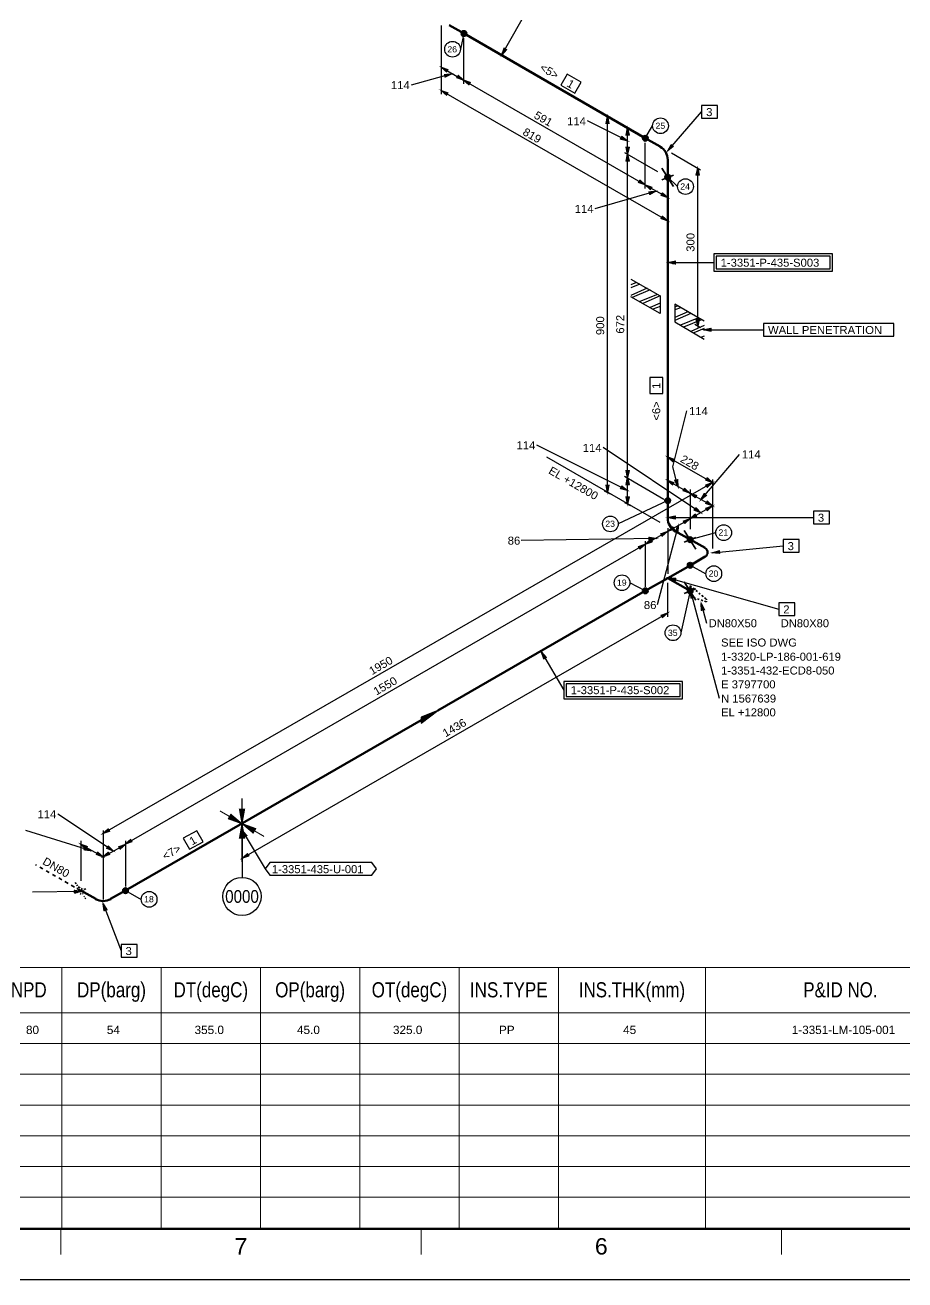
# Model space of a CAD drawing. Header units: inches. Extents: x 0 to 841, y 0 to 594.
# Drawn here: x 124.2 to 365.9, y 0 to 344.9 of the extents above; entities that cross this region are included whole.
import ezdxf
from ezdxf.enums import TextEntityAlignment as Align
from ezdxf.xclip import XClip

# ---------------------------------------------------------------- set-up
doc = ezdxf.new("R2010")
doc.units = ezdxf.units.IN
doc.header["$MEASUREMENT"] = 0
doc.header["$XCLIPFRAME"] = 0
for name, color, linetype in [('1-3320-LP-186-001-618_MODEL-EMBED 1_DWG$0$Default', 7, 'Continuous'), ('AD1', 7, 'Continuous'), ('AD2', 7, 'Continuous'), ('AD3', 7, 'Continuous'), ('BG BG BG BG BG 2', 7, 'Continuous'), ('BG BG BG BG TITLETEXT', 7, 'Continuous'), ('BG Border', 7, 'Continuous'), ('DIMLINES', 7, 'Continuous'), ('DIMTEXT', 7, 'Continuous'), ('FITTINGS', 7, 'Continuous'), ('ISOTEXT', 7, 'Continuous'), ('NODE', 7, 'Continuous'), ('NOZZLES', 7, 'Continuous'), ('PIPE', 7, 'Continuous'), ('SUPP', 7, 'Continuous'), ('WELDS', 7, 'Continuous')]:
    doc.layers.add(name, color=color, linetype=linetype)
doc.styles.add('1-3320-LP-186-001-618_MODEL-EMBED 1_DWG$0$Arial', font='arial.ttf')
doc.styles.add('Arial', font='arial.ttf')

# ---------------------------------------------------------------- blocks, each defined once
blk = doc.blocks.new('1-3320-LP-186-001-618_MODEL-EMBED 1_DWG')
at = {"layer": '1-3320-LP-186-001-618_MODEL-EMBED 1_DWG$0$Default', "color": 4, "style": '1-3320-LP-186-001-618_MODEL-EMBED 1_DWG$0$Arial'}
for s, width, p in [('1-3351-435-ECD8-080', 1.00235, (0.938205, -0.115628)), ('80', 1.008516, (3.475116, -0.115628)), ('54', 1.008516, (4.350117, -0.115628)), ('355.0 ', 1.008516, (5.29826, -0.115628)), ('45.0 ', 1.008516, (6.406503, -0.115628)), ('325.0 ', 1.008516, (7.444094, -0.115628)), ('PP', 1.004063, (8.591588, -0.115628)), ('45', 1.008516, (9.933451, -0.115628)), ('1-3351-LM-105-001', 1.002802, (11.758255, -0.115628)), ('Gas', 1.002038, (14.659147, -0.115628))]:
    blk.add_text(s, height=0.090278, dxfattribs=dict(at, width=width)).set_placement(p, align=Align.TOP_LEFT)

msp = doc.modelspace()

# ---------------------------------------------------------------- hatches: boundary and pattern name
at = {"layer": 'DIMLINES', "linetype": 'Continuous'}
for points in [[(240.36, 332.68), (238.52, 333.32), (239.96, 332.04)], [(239.64, 330.6), (241.4, 331.48), (239.48, 331.32)], [(242.84, 330.44), (244.68, 329.8), (243.24, 331.08)], [(246.52, 329.16), (244.68, 329.8), (246.12, 328.52)], [(240.36, 326.28), (238.52, 326.92), (239.96, 325.64)], [(284.6, 317.88), (284.2, 319.8), (283.8, 317.88)], [(287.8, 313.56), (289.72, 313.08), (288.2, 314.28)], [(290.12, 314.68), (289.72, 316.6), (289.32, 314.68)], [(289.32, 311.32), (289.72, 309.4), (290.12, 311.32)], [(290.12, 307.48), (289.72, 309.4), (289.32, 307.48)], [(309.4, 303.64), (309, 305.56), (308.6, 303.64)], [(292.76, 301.64), (294.6, 301), (293.16, 302.28)], [(296.36, 300.36), (294.52, 301), (295.96, 299.72)], [(295.8, 298.36), (297.56, 299.24), (295.64, 299.08)], [(298.92, 298.12), (300.76, 297.48), (299.32, 298.76)], [(298.92, 291.72), (300.76, 291.08), (299.32, 292.36)], [(308.6, 264.12), (309, 262.2), (309.4, 264.12)], [(302.52, 225.56), (300.68, 226.2), (302.12, 224.92)], [(289.32, 222.44), (289.72, 220.52), (290.12, 222.44)], [(283.8, 218.44), (284.2, 216.52), (284.6, 218.44)], [(287.8, 217.48), (289.72, 217), (288.2, 218.2)], [(290.12, 218.6), (289.72, 220.52), (289.32, 218.6)], [(302.44, 219.16), (300.6, 219.8), (302.04, 218.52)], [(302.68, 219.8), (303.56, 218.04), (303.48, 219.96)], [(305, 216.92), (306.84, 216.28), (305.4, 217.56)], [(311.24, 219.8), (313.08, 219.16), (311.64, 220.44)], [(311.64, 217.88), (313.08, 219.16), (311.24, 218.52)], [(289.32, 215.24), (289.72, 213.32), (290.12, 215.24)], [(308.68, 215.64), (306.84, 216.28), (308.28, 215)], [(310.84, 216.12), (309.88, 214.44), (311.4, 215.64)], [(311.24, 213.4), (313.08, 212.76), (311.64, 214.04)], [(308.28, 210.52), (306.84, 209.24), (308.68, 209.88)], [(308.04, 211.56), (309.88, 210.84), (308.52, 212.2)], [(311.64, 211.48), (313.08, 212.76), (311.24, 212.12)], [(302.12, 207), (300.68, 205.72), (302.52, 206.36)], [(303.56, 205.4), (303.64, 207.32), (302.76, 205.56)], [(305.48, 207.96), (306.92, 209.24), (305.08, 208.6)], [(295.64, 203.4), (297.56, 203.8), (295.64, 204.12)], [(299.24, 204.44), (300.68, 205.72), (298.84, 205.08)], [(293.16, 200.92), (294.6, 202.2), (292.76, 201.56)], [(296.04, 203.48), (294.6, 202.2), (296.44, 202.84)], [(299.32, 182.04), (300.76, 183.32), (298.92, 182.68)], [(147, 123.96), (145.56, 122.68), (147.4, 123.32)], [(153.16, 121.08), (151.72, 119.8), (153.56, 120.44)], [(141.24, 119.16), (139.4, 119.8), (140.84, 118.52)], [(140.44, 118.2), (142.36, 117.96), (140.68, 118.92)], [(143.8, 116.92), (145.64, 116.28), (144.2, 117.56)], [(147, 117.56), (145.56, 116.28), (147.4, 116.92)], [(146.68, 118.6), (148.52, 117.88), (147.16, 119.24)], [(150.36, 118.44), (151.8, 119.72), (149.96, 119.08)], [(185.24, 117.16), (183.8, 115.88), (185.64, 116.52)]]:
    msp.add_hatch(color=2, dxfattribs=at).paths.add_polyline_path(points)
at = {"layer": 'DIMLINES', "linetype": 'ByBlock'}
h = msp.add_hatch(dxfattribs=at)
h.set_pattern_fill('LINE', scale=25.4, style=0)
h.paths.add_polyline_path([(240.36, 332.68), (238.52, 333.32), (239.96, 332.04)])
h = msp.add_hatch(dxfattribs=at)
h.set_pattern_fill('LINE', scale=25.4, style=0)
h.paths.add_polyline_path([(239.64, 330.6), (241.4, 331.48), (239.48, 331.32)])
h = msp.add_hatch(dxfattribs=at)
h.set_pattern_fill('LINE', scale=25.4, style=0)
h.paths.add_polyline_path([(242.84, 330.44), (244.68, 329.8), (243.24, 331.08)])
h = msp.add_hatch(dxfattribs=at)
h.set_pattern_fill('LINE', scale=25.4, style=0)
h.paths.add_polyline_path([(246.52, 329.16), (244.68, 329.8), (246.12, 328.52)])
h = msp.add_hatch(dxfattribs=at)
h.set_pattern_fill('LINE', scale=25.4, style=0)
h.paths.add_polyline_path([(240.36, 326.28), (238.52, 326.92), (239.96, 325.64)])
h = msp.add_hatch(dxfattribs=at)
h.set_pattern_fill('LINE', scale=25.4, style=0)
h.paths.add_polyline_path([(284.6, 317.88), (284.2, 319.8), (283.8, 317.88)])
h = msp.add_hatch(dxfattribs=at)
h.set_pattern_fill('LINE', scale=25.4, style=0)
h.paths.add_polyline_path([(287.8, 313.56), (289.72, 313.08), (288.2, 314.28)])
h = msp.add_hatch(dxfattribs=at)
h.set_pattern_fill('LINE', scale=25.4, style=0)
h.paths.add_polyline_path([(290.12, 314.68), (289.72, 316.6), (289.32, 314.68)])
h = msp.add_hatch(dxfattribs=at)
h.set_pattern_fill('LINE', scale=25.4, style=0)
h.paths.add_polyline_path([(289.32, 311.32), (289.72, 309.4), (290.12, 311.32)])
h = msp.add_hatch(dxfattribs=at)
h.set_pattern_fill('LINE', scale=25.4, style=0)
h.paths.add_polyline_path([(290.12, 307.48), (289.72, 309.4), (289.32, 307.48)])
h = msp.add_hatch(dxfattribs=at)
h.set_pattern_fill('LINE', scale=25.4, style=0)
h.paths.add_polyline_path([(309.4, 303.64), (309, 305.56), (308.6, 303.64)])
h = msp.add_hatch(dxfattribs=at)
h.set_pattern_fill('LINE', scale=25.4, style=0)
h.paths.add_polyline_path([(292.76, 301.64), (294.6, 301), (293.16, 302.28)])
h = msp.add_hatch(dxfattribs=at)
h.set_pattern_fill('LINE', scale=25.4, style=0)
h.paths.add_polyline_path([(296.36, 300.36), (294.52, 301), (295.96, 299.72)])
h = msp.add_hatch(dxfattribs=at)
h.set_pattern_fill('LINE', scale=25.4, style=0)
h.paths.add_polyline_path([(295.8, 298.36), (297.56, 299.24), (295.64, 299.08)])
h = msp.add_hatch(dxfattribs=at)
h.set_pattern_fill('LINE', scale=25.4, style=0)
h.paths.add_polyline_path([(298.92, 298.12), (300.76, 297.48), (299.32, 298.76)])
h = msp.add_hatch(dxfattribs=at)
h.set_pattern_fill('LINE', scale=25.4, style=0)
h.paths.add_polyline_path([(298.92, 291.72), (300.76, 291.08), (299.32, 292.36)])
h = msp.add_hatch(dxfattribs=at)
h.set_pattern_fill('LINE', scale=25.4, style=0)
h.paths.add_polyline_path([(308.6, 264.12), (309, 262.2), (309.4, 264.12)])
h = msp.add_hatch(dxfattribs=at)
h.set_pattern_fill('LINE', scale=25.4, style=0)
h.paths.add_polyline_path([(302.52, 225.56), (300.68, 226.2), (302.12, 224.92)])
h = msp.add_hatch(dxfattribs=at)
h.set_pattern_fill('LINE', scale=25.4, style=0)
h.paths.add_polyline_path([(289.32, 222.44), (289.72, 220.52), (290.12, 222.44)])
h = msp.add_hatch(dxfattribs=at)
h.set_pattern_fill('LINE', scale=25.4, style=0)
h.paths.add_polyline_path([(283.8, 218.44), (284.2, 216.52), (284.6, 218.44)])
h = msp.add_hatch(dxfattribs=at)
h.set_pattern_fill('LINE', scale=25.4, style=0)
h.paths.add_polyline_path([(287.8, 217.48), (289.72, 217), (288.2, 218.2)])
h = msp.add_hatch(dxfattribs=at)
h.set_pattern_fill('LINE', scale=25.4, style=0)
h.paths.add_polyline_path([(290.12, 218.6), (289.72, 220.52), (289.32, 218.6)])
h = msp.add_hatch(dxfattribs=at)
h.set_pattern_fill('LINE', scale=25.4, style=0)
h.paths.add_polyline_path([(302.44, 219.16), (300.6, 219.8), (302.04, 218.52)])
h = msp.add_hatch(dxfattribs=at)
h.set_pattern_fill('LINE', scale=25.4, style=0)
h.paths.add_polyline_path([(302.68, 219.8), (303.56, 218.04), (303.48, 219.96)])
h = msp.add_hatch(dxfattribs=at)
h.set_pattern_fill('LINE', scale=25.4, style=0)
h.paths.add_polyline_path([(305, 216.92), (306.84, 216.28), (305.4, 217.56)])
h = msp.add_hatch(dxfattribs=at)
h.set_pattern_fill('LINE', scale=25.4, style=0)
h.paths.add_polyline_path([(311.24, 219.8), (313.08, 219.16), (311.64, 220.44)])
h = msp.add_hatch(dxfattribs=at)
h.set_pattern_fill('LINE', scale=25.4, style=0)
h.paths.add_polyline_path([(311.64, 217.88), (313.08, 219.16), (311.24, 218.52)])
h = msp.add_hatch(dxfattribs=at)
h.set_pattern_fill('LINE', scale=25.4, style=0)
h.paths.add_polyline_path([(289.32, 215.24), (289.72, 213.32), (290.12, 215.24)])
h = msp.add_hatch(dxfattribs=at)
h.set_pattern_fill('LINE', scale=25.4, style=0)
h.paths.add_polyline_path([(308.68, 215.64), (306.84, 216.28), (308.28, 215)])
h = msp.add_hatch(dxfattribs=at)
h.set_pattern_fill('LINE', scale=25.4, style=0)
h.paths.add_polyline_path([(310.84, 216.12), (309.88, 214.44), (311.4, 215.64)])
h = msp.add_hatch(dxfattribs=at)
h.set_pattern_fill('LINE', scale=25.4, style=0)
h.paths.add_polyline_path([(311.24, 213.4), (313.08, 212.76), (311.64, 214.04)])
h = msp.add_hatch(dxfattribs=at)
h.set_pattern_fill('LINE', scale=25.4, style=0)
h.paths.add_polyline_path([(308.28, 210.52), (306.84, 209.24), (308.68, 209.88)])
h = msp.add_hatch(dxfattribs=at)
h.set_pattern_fill('LINE', scale=25.4, style=0)
h.paths.add_polyline_path([(308.04, 211.56), (309.88, 210.84), (308.52, 212.2)])
h = msp.add_hatch(dxfattribs=at)
h.set_pattern_fill('LINE', scale=25.4, style=0)
h.paths.add_polyline_path([(311.64, 211.48), (313.08, 212.76), (311.24, 212.12)])
h = msp.add_hatch(dxfattribs=at)
h.set_pattern_fill('LINE', scale=25.4, style=0)
h.paths.add_polyline_path([(302.12, 207), (300.68, 205.72), (302.52, 206.36)])
h = msp.add_hatch(dxfattribs=at)
h.set_pattern_fill('LINE', scale=25.4, style=0)
h.paths.add_polyline_path([(303.56, 205.4), (303.64, 207.32), (302.76, 205.56)])
h = msp.add_hatch(dxfattribs=at)
h.set_pattern_fill('LINE', scale=25.4, style=0)
h.paths.add_polyline_path([(305.48, 207.96), (306.92, 209.24), (305.08, 208.6)])
h = msp.add_hatch(dxfattribs=at)
h.set_pattern_fill('LINE', scale=25.4, style=0)
h.paths.add_polyline_path([(295.64, 203.4), (297.56, 203.8), (295.64, 204.12)])
h = msp.add_hatch(dxfattribs=at)
h.set_pattern_fill('LINE', scale=25.4, style=0)
h.paths.add_polyline_path([(299.24, 204.44), (300.68, 205.72), (298.84, 205.08)])
h = msp.add_hatch(dxfattribs=at)
h.set_pattern_fill('LINE', scale=25.4, style=0)
h.paths.add_polyline_path([(293.16, 200.92), (294.6, 202.2), (292.76, 201.56)])
h = msp.add_hatch(dxfattribs=at)
h.set_pattern_fill('LINE', scale=25.4, style=0)
h.paths.add_polyline_path([(296.04, 203.48), (294.6, 202.2), (296.44, 202.84)])
h = msp.add_hatch(dxfattribs=at)
h.set_pattern_fill('LINE', scale=25.4, style=0)
h.paths.add_polyline_path([(299.32, 182.04), (300.76, 183.32), (298.92, 182.68)])
h = msp.add_hatch(dxfattribs=at)
h.set_pattern_fill('LINE', scale=25.4, style=0)
h.paths.add_polyline_path([(147, 123.96), (145.56, 122.68), (147.4, 123.32)])
h = msp.add_hatch(dxfattribs=at)
h.set_pattern_fill('LINE', scale=25.4, style=0)
h.paths.add_polyline_path([(153.16, 121.08), (151.72, 119.8), (153.56, 120.44)])
h = msp.add_hatch(dxfattribs=at)
h.set_pattern_fill('LINE', scale=25.4, style=0)
h.paths.add_polyline_path([(141.24, 119.16), (139.4, 119.8), (140.84, 118.52)])
h = msp.add_hatch(dxfattribs=at)
h.set_pattern_fill('LINE', scale=25.4, style=0)
h.paths.add_polyline_path([(140.44, 118.2), (142.36, 117.96), (140.68, 118.92)])
h = msp.add_hatch(dxfattribs=at)
h.set_pattern_fill('LINE', scale=25.4, style=0)
h.paths.add_polyline_path([(143.8, 116.92), (145.64, 116.28), (144.2, 117.56)])
h = msp.add_hatch(dxfattribs=at)
h.set_pattern_fill('LINE', scale=25.4, style=0)
h.paths.add_polyline_path([(147, 117.56), (145.56, 116.28), (147.4, 116.92)])
h = msp.add_hatch(dxfattribs=at)
h.set_pattern_fill('LINE', scale=25.4, style=0)
h.paths.add_polyline_path([(146.68, 118.6), (148.52, 117.88), (147.16, 119.24)])
h = msp.add_hatch(dxfattribs=at)
h.set_pattern_fill('LINE', scale=25.4, style=0)
h.paths.add_polyline_path([(150.36, 118.44), (151.8, 119.72), (149.96, 119.08)])
h = msp.add_hatch(dxfattribs=at)
h.set_pattern_fill('LINE', scale=25.4, style=0)
h.paths.add_polyline_path([(185.24, 117.16), (183.8, 115.88), (185.64, 116.52)])
at = {"layer": 'ISOTEXT', "linetype": 'Continuous'}
for points in [[(255.8, 338.6), (255.16, 336.76), (256.44, 338.2)], [(301.72, 312.04), (300.76, 310.36), (302.28, 311.56)], [(302.84, 280.04), (300.92, 279.64), (302.84, 279.24)], [(312.6, 261.56), (310.68, 261.16), (312.6, 260.76)], [(302.76, 209.96), (300.84, 209.56), (302.76, 209.16)], [(314.92, 200.44), (313.08, 199.88), (315, 199.72)], [(302.92, 192.84), (301, 193), (302.76, 192.12)], [(307.88, 187.56), (307, 189.32), (307.16, 187.4)], [(310.84, 184.2), (309.96, 185.96), (310.04, 184.04)], [(267.4, 171.08), (266.12, 172.52), (266.76, 170.68)], [(185.16, 122.12), (183.88, 123.56), (184.52, 121.72)], [(137.8, 106.36), (139.72, 106.76), (137.8, 107.08)], [(146.68, 101.72), (145.64, 103.4), (145.96, 101.48)]]:
    msp.add_hatch(color=2, dxfattribs=at).paths.add_polyline_path(points)
at = {"layer": 'ISOTEXT', "linetype": 'ByBlock'}
h = msp.add_hatch(dxfattribs=at)
h.set_pattern_fill('LINE', scale=25.4, style=0)
h.paths.add_polyline_path([(255.8, 338.6), (255.16, 336.76), (256.44, 338.2)])
h = msp.add_hatch(dxfattribs=at)
h.set_pattern_fill('LINE', scale=25.4, style=0)
h.paths.add_polyline_path([(301.72, 312.04), (300.76, 310.36), (302.28, 311.56)])
h = msp.add_hatch(dxfattribs=at)
h.set_pattern_fill('LINE', scale=25.4, style=0)
h.paths.add_polyline_path([(302.84, 280.04), (300.92, 279.64), (302.84, 279.24)])
h = msp.add_hatch(dxfattribs=at)
h.set_pattern_fill('LINE', scale=25.4, style=0)
h.paths.add_polyline_path([(312.6, 261.56), (310.68, 261.16), (312.6, 260.76)])
h = msp.add_hatch(dxfattribs=at)
h.set_pattern_fill('LINE', scale=25.4, style=0)
h.paths.add_polyline_path([(302.76, 209.96), (300.84, 209.56), (302.76, 209.16)])
h = msp.add_hatch(dxfattribs=at)
h.set_pattern_fill('LINE', scale=25.4, style=0)
h.paths.add_polyline_path([(314.92, 200.44), (313.08, 199.88), (315, 199.72)])
h = msp.add_hatch(dxfattribs=at)
h.set_pattern_fill('LINE', scale=25.4, style=0)
h.paths.add_polyline_path([(302.92, 192.84), (301, 193), (302.76, 192.12)])
h = msp.add_hatch(dxfattribs=at)
h.set_pattern_fill('LINE', scale=25.4, style=0)
h.paths.add_polyline_path([(307.88, 187.56), (307, 189.32), (307.16, 187.4)])
h = msp.add_hatch(dxfattribs=at)
h.set_pattern_fill('LINE', scale=25.4, style=0)
h.paths.add_polyline_path([(310.84, 184.2), (309.96, 185.96), (310.04, 184.04)])
h = msp.add_hatch(dxfattribs=at)
h.set_pattern_fill('LINE', scale=25.4, style=0)
h.paths.add_polyline_path([(267.4, 171.08), (266.12, 172.52), (266.76, 170.68)])
h = msp.add_hatch(dxfattribs=at)
h.set_pattern_fill('LINE', scale=25.4, style=0)
h.paths.add_polyline_path([(185.16, 122.12), (183.88, 123.56), (184.52, 121.72)])
h = msp.add_hatch(dxfattribs=at)
h.set_pattern_fill('LINE', scale=25.4, style=0)
h.paths.add_polyline_path([(137.8, 106.36), (139.72, 106.76), (137.8, 107.08)])
h = msp.add_hatch(dxfattribs=at)
h.set_pattern_fill('LINE', scale=25.4, style=0)
h.paths.add_polyline_path([(146.68, 101.72), (145.64, 103.4), (145.96, 101.48)])
at = {"layer": 'NOZZLES', "linetype": 'Continuous'}
h = msp.add_hatch(color=7, dxfattribs=at)
edge = h.paths.add_edge_path()
edge.add_arc((244.76, 342.6), 0.76, 0, 360)
at = {"layer": 'NOZZLES', "linetype": 'ByBlock'}
h = msp.add_hatch(dxfattribs=at)
h.set_pattern_fill('LINE', scale=25.4, style=0)
edge = h.paths.add_edge_path()
edge.add_arc((244.76, 342.6), 0.76, 0, 360)
at = {"layer": 'NOZZLES', "linetype": 'Continuous'}
h = msp.add_hatch(color=7, dxfattribs=at)
edge = h.paths.add_edge_path()
edge.add_arc((294.6, 313.8), 0.76, 0, 360)
at = {"layer": 'NOZZLES', "linetype": 'ByBlock'}
h = msp.add_hatch(dxfattribs=at)
h.set_pattern_fill('LINE', scale=25.4, style=0)
edge = h.paths.add_edge_path()
edge.add_arc((294.6, 313.8), 0.76, 0, 360)
at = {"layer": 'NOZZLES', "linetype": 'Continuous'}
h = msp.add_hatch(color=7, dxfattribs=at)
edge = h.paths.add_edge_path()
edge.add_arc((300.76, 303.08), 0.76, 0, 360)
at = {"layer": 'NOZZLES', "linetype": 'ByBlock'}
h = msp.add_hatch(dxfattribs=at)
h.set_pattern_fill('LINE', scale=25.4, style=0)
edge = h.paths.add_edge_path()
edge.add_arc((300.76, 303.08), 0.76, 0, 360)
at = {"layer": 'NOZZLES', "linetype": 'Continuous'}
h = msp.add_hatch(color=7, dxfattribs=at)
edge = h.paths.add_edge_path()
edge.add_arc((300.76, 214.2), 0.76, 0, 360)
at = {"layer": 'NOZZLES', "linetype": 'ByBlock'}
h = msp.add_hatch(dxfattribs=at)
h.set_pattern_fill('LINE', scale=25.4, style=0)
edge = h.paths.add_edge_path()
edge.add_arc((300.76, 214.2), 0.76, 0, 360)
at = {"layer": 'NOZZLES', "linetype": 'Continuous'}
h = msp.add_hatch(color=7, dxfattribs=at)
edge = h.paths.add_edge_path()
edge.add_arc((306.92, 203.48), 0.76, 0, 360)
at = {"layer": 'NOZZLES', "linetype": 'ByBlock'}
h = msp.add_hatch(dxfattribs=at)
h.set_pattern_fill('LINE', scale=25.4, style=0)
edge = h.paths.add_edge_path()
edge.add_arc((306.92, 203.48), 0.76, 0, 360)
at = {"layer": 'NOZZLES', "linetype": 'Continuous'}
h = msp.add_hatch(color=7, dxfattribs=at)
edge = h.paths.add_edge_path()
edge.add_arc((306.92, 196.44), 0.76, 0, 360)
at = {"layer": 'NOZZLES', "linetype": 'ByBlock'}
h = msp.add_hatch(dxfattribs=at)
h.set_pattern_fill('LINE', scale=25.4, style=0)
edge = h.paths.add_edge_path()
edge.add_arc((306.92, 196.44), 0.76, 0, 360)
at = {"layer": 'NOZZLES', "linetype": 'Continuous'}
h = msp.add_hatch(color=7, dxfattribs=at)
edge = h.paths.add_edge_path()
edge.add_arc((294.6, 189.4), 0.76, 0, 360)
at = {"layer": 'NOZZLES', "linetype": 'ByBlock'}
h = msp.add_hatch(dxfattribs=at)
h.set_pattern_fill('LINE', scale=25.4, style=0)
edge = h.paths.add_edge_path()
edge.add_arc((294.6, 189.4), 0.76, 0, 360)
at = {"layer": 'NOZZLES', "linetype": 'Continuous'}
h = msp.add_hatch(color=7, dxfattribs=at)
edge = h.paths.add_edge_path()
edge.add_arc((306.92, 189.4), 0.76, 0, 360)
at = {"layer": 'NOZZLES', "linetype": 'ByBlock'}
h = msp.add_hatch(dxfattribs=at)
h.set_pattern_fill('LINE', scale=25.4, style=0)
edge = h.paths.add_edge_path()
edge.add_arc((306.92, 189.4), 0.76, 0, 360)
at = {"layer": 'NOZZLES', "linetype": 'Continuous'}
h = msp.add_hatch(color=7, dxfattribs=at)
edge = h.paths.add_edge_path()
edge.add_arc((151.8, 107), 0.76, 0, 360)
at = {"layer": 'NOZZLES', "linetype": 'ByBlock'}
h = msp.add_hatch(dxfattribs=at)
h.set_pattern_fill('LINE', scale=25.4, style=0)
edge = h.paths.add_edge_path()
edge.add_arc((151.8, 107), 0.76, 0, 360)

# ---------------------------------------------------------------- linework, layer by layer
msp.add_circle((183.8, 125.4), 0.25)
at = {"layer": 'AD1', "color": 2, "linetype": 'Continuous', "lineweight": 30}
for p, q in [((183.88, 123.56), (185.16, 122.12)), ((184.52, 121.72), (183.88, 123.56))]:
    msp.add_line(p, q, dxfattribs=at)
at = {"layer": 'AD2', "color": 2, "linetype": 'Continuous', "lineweight": 30}
msp.add_line((185.16, 122.12), (184.52, 121.72), dxfattribs=at)
at = {"layer": 'AD3', "color": 2, "linetype": 'Continuous', "lineweight": 30}
msp.add_line((183.88, 123.56), (190.12, 113), dxfattribs=at)
at = {"layer": 'BG BG BG BG BG 2', "color": 2, "linetype": 'Continuous', "lineweight": 15}
for p, q in [((432.98, 85.88), (35, 85.88)), ((134.31, 14.27), (134.31, 85.88)), ((161.59, 14.27), (161.59, 85.88)), ((188.87, 14.27), (188.87, 85.88)), ((216.16, 14.27), (216.16, 85.88)), ((243.44, 14.27), (243.44, 85.88)), ((270.72, 14.27), (270.72, 85.88)), ((311.11, 14.27), (311.11, 85.88)), ((432.98, 73.42), (35, 73.42)), ((432.98, 64.96), (35, 64.96)), ((432.98, 56.51), (35, 56.51)), ((432.98, 48.06), (35, 48.06)), ((432.98, 39.61), (35, 39.61)), ((432.98, 31.16), (35, 31.16)), ((432.98, 22.71), (35, 22.71))]:
    msp.add_line(p, q, dxfattribs=at)
at = {"layer": 'BG Border', "color": 3, "linetype": 'Continuous', "lineweight": 120}
msp.add_line((827, 14), (35, 14), dxfattribs=at)
at = {"layer": 'BG Border', "color": 7, "linetype": 'Continuous', "lineweight": 13}
for p, q in [((134, 14), (134, 6.98)), ((233, 14), (233, 6.98)), ((332, 14), (332, 6.98))]:
    msp.add_line(p, q, dxfattribs=at)
at = {"layer": 'BG Border', "color": 7, "linetype": 'Continuous', "lineweight": 25}
msp.add_line((841, 0), (0, 0), dxfattribs=at)
at = {"layer": 'BG Border', "color": 3, "linetype": 'Continuous', "lineweight": 120}
msp.add_lwpolyline([(827, 580), (35, 580), (35, 14), (827, 14)], close=True, dxfattribs=at)
at = {"layer": 'DIMLINES', "color": 2, "linetype": 'Continuous', "lineweight": 30}
for p, q in [((238.6, 325.88), (238.6, 344.84)), ((244.76, 328.76), (244.76, 341.32)), ((241.4, 331.48), (230.28, 328.44)), ((238.52, 333.32), (240.36, 332.68)), ((239.96, 332.04), (238.52, 333.32)), ((238.52, 333.32), (244.68, 329.8)), ((239.48, 331.32), (241.4, 331.48)), ((239.64, 330.6), (239.48, 331.32)), ((241.4, 331.48), (239.64, 330.6)), ((240.36, 332.68), (239.96, 332.04)), ((242.84, 330.44), (243.24, 331.08)), ((244.68, 329.8), (242.84, 330.44)), ((243.24, 331.08), (244.68, 329.8)), ((244.68, 329.8), (246.52, 329.16)), ((246.12, 328.52), (244.68, 329.8)), ((244.68, 329.8), (294.6, 301)), ((246.52, 329.16), (246.12, 328.52)), ((238.52, 326.92), (240.36, 326.28)), ((239.96, 325.64), (238.52, 326.92)), ((238.52, 326.92), (300.76, 291.08)), ((240.36, 326.28), (239.96, 325.64)), ((289.72, 313.08), (278.68, 318.6)), ((283.32, 320.2), (284.92, 319.32)), ((283.8, 317.88), (284.2, 319.8)), ((284.6, 317.88), (283.8, 317.88)), ((284.2, 319.8), (284.6, 317.88)), ((284.2, 216.52), (284.2, 319.8)), ((287.8, 313.56), (288.2, 314.28)), ((288.2, 314.28), (289.72, 313.08)), ((288.84, 317), (290.44, 316.12)), ((289.32, 314.68), (289.72, 316.6)), ((290.12, 314.68), (289.32, 314.68)), ((289.72, 316.6), (290.12, 314.68)), ((289.72, 309.4), (289.72, 316.6)), ((289.72, 313.08), (287.8, 313.56)), ((289.72, 309.4), (289.32, 311.32)), ((289.32, 311.32), (290.12, 311.32)), ((290.12, 311.32), (289.72, 309.4)), ((294.6, 299.96), (294.6, 312.52)), ((288.84, 309.88), (297.96, 304.68)), ((289.32, 307.48), (289.72, 309.4)), ((290.12, 307.48), (289.32, 307.48)), ((289.72, 309.4), (290.12, 307.48)), ((289.72, 220.52), (289.72, 309.4)), ((309.8, 305), (301.8, 309.72)), ((308.6, 303.64), (309, 305.56)), ((309.4, 303.64), (308.6, 303.64)), ((309, 305.56), (309.4, 303.64)), ((309, 262.2), (309, 305.56)), ((292.76, 301.64), (293.16, 302.28)), ((294.6, 301), (292.76, 301.64)), ((293.16, 302.28), (294.6, 301)), ((294.52, 301), (296.36, 300.36)), ((295.96, 299.72), (294.52, 301)), ((294.52, 301), (300.76, 297.48)), ((296.36, 300.36), (295.96, 299.72)), ((297.56, 299.24), (280.76, 294.44)), ((295.64, 299.08), (297.56, 299.24)), ((295.8, 298.36), (295.64, 299.08)), ((297.56, 299.24), (295.8, 298.36)), ((298.92, 298.12), (299.32, 298.76)), ((300.76, 297.48), (298.92, 298.12)), ((299.32, 298.76), (300.76, 297.48)), ((300.76, 296.52), (300.76, 298.44)), ((298.92, 291.72), (299.32, 292.36)), ((300.76, 291.08), (298.92, 291.72)), ((299.32, 292.36), (300.76, 291.08)), ((300.76, 290.12), (300.76, 292.04)), ((309.8, 261.72), (308.2, 262.6)), ((309, 262.2), (308.6, 264.12)), ((308.6, 264.12), (309.4, 264.12)), ((309.4, 264.12), (309, 262.2)), ((302.12, 223.48), (305.96, 238.84)), ((289.72, 217), (264.76, 229.48)), ((309.88, 210.84), (283, 228.76)), ((285.48, 215.8), (267.56, 226.12)), ((300.68, 226.2), (302.52, 225.56)), ((302.12, 224.92), (300.68, 226.2)), ((300.68, 226.2), (313.08, 219.16)), ((300.76, 227.16), (300.76, 225.24)), ((302.52, 225.56), (302.12, 224.92)), ((309.88, 214.44), (320.44, 226.92)), ((288.92, 220.92), (299.64, 214.6)), ((289.72, 220.52), (289.32, 222.44)), ((289.32, 222.44), (290.12, 222.44)), ((290.12, 222.44), (289.72, 220.52)), ((300.76, 220.76), (300.76, 218.84)), ((303.56, 218.04), (302.12, 223.48)), ((145.56, 122.68), (313.08, 219.16)), ((284.2, 216.52), (283.8, 218.44)), ((283.8, 218.44), (284.6, 218.44)), ((284.6, 218.44), (284.2, 216.52)), ((287.8, 217.48), (288.2, 218.2)), ((289.72, 217), (287.8, 217.48)), ((288.2, 218.2), (289.72, 217)), ((289.32, 218.6), (289.72, 220.52)), ((290.12, 218.6), (289.32, 218.6)), ((289.72, 220.52), (290.12, 218.6)), ((289.72, 213.32), (289.72, 220.52)), ((300.6, 219.8), (302.44, 219.16)), ((302.04, 218.52), (300.6, 219.8)), ((300.6, 219.8), (306.84, 216.28)), ((302.44, 219.16), (302.04, 218.52)), ((302.68, 219.8), (303.48, 219.96)), ((303.56, 218.04), (302.68, 219.8)), ((303.48, 219.96), (303.56, 218.04)), ((305, 216.92), (305.4, 217.56)), ((305.4, 217.56), (306.84, 216.28)), ((311.24, 219.8), (311.64, 220.44)), ((313.08, 219.16), (311.24, 219.8)), ((311.24, 218.52), (313.08, 219.16)), ((311.64, 217.88), (311.24, 218.52)), ((311.64, 220.44), (313.08, 219.16)), ((313.08, 219.16), (311.64, 217.88)), ((313.08, 220.04), (313.08, 201.08)), ((283.32, 216.92), (284.92, 216.04)), ((298.68, 208.2), (285.48, 215.8)), ((289.72, 213.32), (289.32, 215.24)), ((289.32, 215.24), (290.12, 215.24)), ((290.12, 215.24), (289.72, 213.32)), ((306.84, 216.28), (305, 216.92)), ((306.84, 216.28), (308.68, 215.64)), ((308.28, 215), (306.84, 216.28)), ((306.84, 216.28), (313.08, 212.76)), ((306.92, 217.24), (306.92, 206.52)), ((308.68, 215.64), (308.28, 215)), ((309.88, 214.44), (310.84, 216.12)), ((311.4, 215.64), (309.88, 214.44)), ((310.84, 216.12), (311.4, 215.64)), ((311.24, 213.4), (311.64, 214.04)), ((311.64, 214.04), (313.08, 212.76)), ((288.84, 213.72), (290.44, 212.84)), ((306.84, 209.24), (313.08, 212.76)), ((306.84, 209.24), (308.28, 210.52)), ((308.04, 211.56), (308.52, 212.2)), ((309.88, 210.84), (308.04, 211.56)), ((308.28, 210.52), (308.68, 209.88)), ((308.52, 212.2), (309.88, 210.84)), ((313.08, 212.76), (311.24, 213.4)), ((311.24, 212.12), (313.08, 212.76)), ((311.64, 211.48), (311.24, 212.12)), ((313.08, 212.76), (311.64, 211.48)), ((303.64, 207.32), (297.88, 185.56)), ((300.68, 205.72), (306.92, 209.24)), ((300.68, 205.72), (302.12, 207)), ((302.12, 207), (302.52, 206.36)), ((302.76, 205.56), (303.64, 207.32)), ((303.64, 207.32), (303.56, 205.4)), ((305.08, 208.6), (306.92, 209.24)), ((305.48, 207.96), (305.08, 208.6)), ((306.92, 209.24), (305.48, 207.96)), ((308.68, 209.88), (306.84, 209.24)), ((306.92, 210.12), (306.92, 206.36)), ((297.56, 203.8), (260.52, 203.24)), ((294.6, 202.2), (300.68, 205.72)), ((295.64, 203.4), (295.64, 204.12)), ((295.64, 204.12), (297.56, 203.8)), ((297.56, 203.8), (295.64, 203.4)), ((298.84, 205.08), (300.68, 205.72)), ((299.24, 204.44), (298.84, 205.08)), ((300.68, 205.72), (299.24, 204.44)), ((302.52, 206.36), (300.68, 205.72)), ((300.76, 206.6), (300.76, 194.04)), ((303.56, 205.4), (302.76, 205.56)), ((151.72, 119.8), (294.6, 202.2)), ((292.76, 201.56), (294.6, 202.2)), ((293.16, 200.92), (292.76, 201.56)), ((294.6, 202.2), (293.16, 200.92)), ((294.6, 202.2), (296.04, 203.48)), ((294.6, 203.08), (294.6, 190.52)), ((296.44, 202.84), (294.6, 202.2)), ((296.04, 203.48), (296.44, 202.84)), ((300.76, 182.28), (300.76, 191.64)), ((183.8, 115.88), (300.76, 183.32)), ((298.92, 182.68), (300.76, 183.32)), ((300.76, 183.32), (299.32, 182.04)), ((299.32, 182.04), (298.92, 182.68)), ((148.52, 117.88), (133.16, 128.04)), ((142.36, 117.96), (124.44, 123.56)), ((145.56, 122.68), (147, 123.96)), ((147.4, 123.32), (145.56, 122.68)), ((145.64, 123.56), (145.64, 104.6)), ((147, 123.96), (147.4, 123.32)), ((151.72, 119.8), (153.16, 121.08)), ((153.16, 121.08), (153.56, 120.44)), ((183.8, 114.92), (183.8, 122.12)), ((139.4, 119.8), (141.24, 119.16)), ((140.84, 118.52), (139.4, 119.8)), ((139.4, 119.8), (145.64, 116.28)), ((139.48, 120.68), (139.48, 109.72)), ((140.44, 118.2), (140.68, 118.92)), ((142.36, 117.96), (140.44, 118.2)), ((140.68, 118.92), (142.36, 117.96)), ((141.24, 119.16), (140.84, 118.52)), ((143.8, 116.92), (144.2, 117.56)), ((144.2, 117.56), (145.64, 116.28)), ((145.56, 116.28), (151.8, 119.72)), ((145.56, 116.28), (147, 117.56)), ((146.68, 118.6), (147.16, 119.24)), ((148.52, 117.88), (146.68, 118.6)), ((147, 117.56), (147.4, 116.92)), ((147.16, 119.24), (148.52, 117.88)), ((149.96, 119.08), (151.8, 119.72)), ((150.36, 118.44), (149.96, 119.08)), ((151.8, 119.72), (150.36, 118.44)), ((153.56, 120.44), (151.72, 119.8)), ((151.8, 120.68), (151.8, 108.12)), ((145.64, 116.28), (143.8, 116.92)), ((147.4, 116.92), (145.56, 116.28)), ((183.8, 115.88), (185.24, 117.16)), ((185.64, 116.52), (183.8, 115.88)), ((185.24, 117.16), (185.64, 116.52))]:
    msp.add_line(p, q, dxfattribs=at)
at = {"layer": 'DIMLINES', "color": 2, "linetype": 'Continuous', "lineweight": 30, "const_width": 0.3}
for points in [[(240.36, 332.68), (238.52, 333.32), (239.96, 332.04)], [(239.64, 330.6), (241.4, 331.48), (239.48, 331.32)], [(242.84, 330.44), (244.68, 329.8), (243.24, 331.08)], [(246.52, 329.16), (244.68, 329.8), (246.12, 328.52)], [(240.36, 326.28), (238.52, 326.92), (239.96, 325.64)], [(284.6, 317.88), (284.2, 319.8), (283.8, 317.88)], [(290.12, 314.68), (289.72, 316.6), (289.32, 314.68)], [(287.8, 313.56), (289.72, 313.08), (288.2, 314.28)], [(289.32, 311.32), (289.72, 309.4), (290.12, 311.32)], [(290.12, 307.48), (289.72, 309.4), (289.32, 307.48)], [(309.4, 303.64), (309, 305.56), (308.6, 303.64)], [(292.76, 301.64), (294.6, 301), (293.16, 302.28)], [(296.36, 300.36), (294.52, 301), (295.96, 299.72)], [(295.8, 298.36), (297.56, 299.24), (295.64, 299.08)], [(298.92, 298.12), (300.76, 297.48), (299.32, 298.76)], [(298.92, 291.72), (300.76, 291.08), (299.32, 292.36)], [(308.6, 264.12), (309, 262.2), (309.4, 264.12)], [(302.52, 225.56), (300.68, 226.2), (302.12, 224.92)], [(289.32, 222.44), (289.72, 220.52), (290.12, 222.44)], [(290.12, 218.6), (289.72, 220.52), (289.32, 218.6)], [(283.8, 218.44), (284.2, 216.52), (284.6, 218.44)], [(287.8, 217.48), (289.72, 217), (288.2, 218.2)], [(302.44, 219.16), (300.6, 219.8), (302.04, 218.52)], [(302.68, 219.8), (303.56, 218.04), (303.48, 219.96)], [(305, 216.92), (306.84, 216.28), (305.4, 217.56)], [(311.24, 219.8), (313.08, 219.16), (311.64, 220.44)], [(311.64, 217.88), (313.08, 219.16), (311.24, 218.52)], [(289.32, 215.24), (289.72, 213.32), (290.12, 215.24)], [(308.68, 215.64), (306.84, 216.28), (308.28, 215)], [(310.84, 216.12), (309.88, 214.44), (311.4, 215.64)], [(311.24, 213.4), (313.08, 212.76), (311.64, 214.04)], [(308.28, 210.52), (306.84, 209.24), (308.68, 209.88)], [(308.04, 211.56), (309.88, 210.84), (308.52, 212.2)], [(311.64, 211.48), (313.08, 212.76), (311.24, 212.12)], [(302.12, 207), (300.68, 205.72), (302.52, 206.36)], [(303.56, 205.4), (303.64, 207.32), (302.76, 205.56)], [(305.48, 207.96), (306.92, 209.24), (305.08, 208.6)], [(296.04, 203.48), (294.6, 202.2), (296.44, 202.84)], [(295.64, 203.4), (297.56, 203.8), (295.64, 204.12)], [(299.24, 204.44), (300.68, 205.72), (298.84, 205.08)], [(293.16, 200.92), (294.6, 202.2), (292.76, 201.56)], [(299.32, 182.04), (300.76, 183.32), (298.92, 182.68)], [(147, 123.96), (145.56, 122.68), (147.4, 123.32)], [(153.16, 121.08), (151.72, 119.8), (153.56, 120.44)], [(141.24, 119.16), (139.4, 119.8), (140.84, 118.52)], [(140.44, 118.2), (142.36, 117.96), (140.68, 118.92)], [(143.8, 116.92), (145.64, 116.28), (144.2, 117.56)], [(147, 117.56), (145.56, 116.28), (147.4, 116.92)], [(146.68, 118.6), (148.52, 117.88), (147.16, 119.24)], [(150.36, 118.44), (151.8, 119.72), (149.96, 119.08)], [(185.24, 117.16), (183.8, 115.88), (185.64, 116.52)]]:
    msp.add_lwpolyline(points, close=True, dxfattribs=at)
at = {"layer": 'FITTINGS', "color": 7, "linetype": 'Continuous', "lineweight": 30}
for p, q in [((237.6, 156.5), (233, 154.7)), ((233, 153), (237.6, 156.5)), ((237.6, 156.5), (233, 154.6)), ((233, 153), (237.2, 156.2)), ((237.2, 156.2), (233, 154.5)), ((233, 153.2), (236.8, 156)), ((236.8, 156), (233, 154.4)), ((233, 153.3), (236.3, 155.8)), ((236.3, 155.8), (233, 154.3)), ((233, 153.4), (235.8, 155.5)), ((235.8, 155.5), (233, 154.2)), ((233, 153.5), (235.4, 155.2)), ((235.4, 155.2), (233, 154.1)), ((233, 153.7), (235, 155)), ((235, 155), (233, 153.9)), ((233, 154.7), (233, 153)), ((233, 153.8), (234.6, 154.7)), ((234.6, 154.7), (233, 153.8)), ((233, 154.6), (233, 153)), ((233, 154.5), (233, 153.2)), ((233, 154.4), (233, 153.3)), ((233, 154.3), (233, 153.4)), ((233, 154.2), (233, 153.5)), ((233, 154.1), (233, 153.7)), ((233, 153.9), (233, 153.8))]:
    msp.add_line(p, q, dxfattribs=at)
at = {"layer": 'ISOTEXT', "color": 2, "linetype": 'Continuous', "lineweight": 30}
for p, q in [((255.16, 336.76), (263, 350.36)), ((244.76, 342.6), (243.8, 338.28)), ((255.16, 336.76), (255.8, 338.6)), ((256.44, 338.2), (255.16, 336.76)), ((255.8, 338.6), (256.44, 338.2)), ((273.16, 331.4), (271.4, 328.36)), ((277, 329.24), (273.16, 331.4)), ((271.4, 328.36), (275.24, 326.2)), ((275.24, 326.2), (277, 329.24)), ((300.76, 310.36), (310.04, 321.08)), ((314.44, 322.84), (310.04, 322.84)), ((310.04, 322.84), (310.04, 319.32)), ((314.44, 319.32), (314.44, 322.84)), ((310.04, 319.32), (314.44, 319.32)), ((294.6, 313.8), (296.6, 317.24)), ((300.76, 310.36), (301.72, 312.04)), ((302.28, 311.56), (300.76, 310.36)), ((301.72, 312.04), (302.28, 311.56)), ((300.76, 303.08), (303.48, 300.52)), ((300.92, 279.64), (302.84, 280.04)), ((300.92, 279.64), (313.4, 279.64)), ((302.84, 279.24), (300.92, 279.64)), ((302.84, 280.04), (302.84, 279.24)), ((346.04, 282.04), (313.4, 282.04)), ((313.4, 282.04), (313.4, 277.24)), ((345.4, 281.4), (314.04, 281.4)), ((314.04, 281.4), (314.04, 277.88)), ((345.4, 277.88), (345.4, 281.4)), ((346.04, 277.24), (346.04, 282.04)), ((313.4, 277.24), (346.04, 277.24)), ((314.04, 277.88), (345.4, 277.88)), ((362.84, 262.92), (327.08, 262.92)), ((327.08, 262.92), (327.08, 259.4)), ((362.84, 259.4), (362.84, 262.92)), ((310.68, 261.16), (312.6, 261.56)), ((310.68, 261.16), (327.08, 261.16)), ((312.6, 260.76), (310.68, 261.16)), ((312.6, 261.56), (312.6, 260.76)), ((327.08, 259.4), (362.84, 259.4)), ((299.4, 248.04), (295.88, 248.04)), ((295.88, 248.04), (295.88, 243.64)), ((299.4, 243.64), (299.4, 248.04)), ((295.88, 243.64), (299.4, 243.64)), ((300.76, 214.2), (287.16, 207.8)), ((345.16, 211.32), (340.76, 211.32)), ((340.76, 211.32), (340.76, 207.8)), ((345.16, 207.8), (345.16, 211.32)), ((300.84, 209.56), (302.76, 209.96)), ((300.84, 209.56), (340.76, 209.56)), ((302.76, 209.16), (300.84, 209.56)), ((302.76, 209.96), (302.76, 209.16)), ((340.76, 207.8), (345.16, 207.8)), ((306.92, 203.48), (313.96, 205.4)), ((336.84, 203.56), (332.44, 203.56)), ((332.44, 203.56), (332.44, 200.04)), ((336.84, 200.04), (336.84, 203.56)), ((313.08, 199.88), (332.44, 201.8)), ((313.08, 199.88), (314.92, 200.44)), ((314.92, 200.44), (315, 199.72)), ((315, 199.72), (313.08, 199.88)), ((332.44, 200.04), (336.84, 200.04)), ((306.92, 196.44), (311.24, 194.12)), ((294.6, 189.4), (290.36, 191.64)), ((301, 193), (331.24, 184.36)), ((301, 193), (302.92, 192.84)), ((302.76, 192.12), (301, 193)), ((302.92, 192.84), (302.76, 192.12)), ((306.92, 189.4), (304.36, 177.88)), ((307, 189.32), (314.84, 159.88)), ((307, 189.32), (307.88, 187.56)), ((307.16, 187.4), (307, 189.32)), ((307.88, 187.56), (307.16, 187.4)), ((309.96, 185.96), (311.4, 180.52)), ((309.96, 185.96), (310.84, 184.2)), ((310.04, 184.04), (309.96, 185.96)), ((310.84, 184.2), (310.04, 184.04)), ((335.64, 186.12), (331.24, 186.12)), ((331.24, 186.12), (331.24, 182.6)), ((335.64, 182.6), (335.64, 186.12)), ((331.24, 182.6), (335.64, 182.6)), ((266.12, 172.52), (272.2, 162.12)), ((266.12, 172.52), (267.4, 171.08)), ((266.76, 170.68), (266.12, 172.52)), ((267.4, 171.08), (266.76, 170.68)), ((304.84, 164.52), (272.2, 164.52)), ((272.2, 164.52), (272.2, 159.72)), ((304.2, 163.88), (272.84, 163.88)), ((272.84, 163.88), (272.84, 160.36)), ((304.2, 160.36), (304.2, 163.88)), ((304.84, 159.72), (304.84, 164.52)), ((272.2, 159.72), (304.84, 159.72)), ((272.84, 160.36), (304.2, 160.36)), ((171.4, 123.48), (167.64, 121.4)), ((167.64, 121.4), (169.4, 118.36)), ((173.16, 120.44), (171.4, 123.48)), ((169.4, 118.36), (173.16, 120.44)), ((191.4, 114.76), (190.12, 113)), ((219.48, 114.76), (191.4, 114.76)), ((220.76, 113), (219.48, 114.76)), ((190.12, 113), (191.4, 111.24)), ((191.4, 111.24), (219.48, 111.24)), ((219.48, 111.24), (220.76, 113)), ((137.8, 106.36), (137.8, 107.08)), ((137.8, 107.08), (139.72, 106.76)), ((151.8, 107), (156.12, 104.6)), ((139.72, 106.76), (126.2, 106.6)), ((139.72, 106.76), (137.8, 106.36)), ((145.64, 103.4), (150.6, 90.44)), ((145.64, 103.4), (146.68, 101.72)), ((145.96, 101.48), (145.64, 103.4)), ((146.68, 101.72), (145.96, 101.48)), ((155, 92.2), (150.6, 92.2)), ((150.6, 92.2), (150.6, 88.68)), ((155, 88.68), (155, 92.2)), ((150.6, 88.68), (155, 88.68))]:
    msp.add_line(p, q, dxfattribs=at)
at = {"layer": 'ISOTEXT', "color": 2, "linetype": 'Continuous', "lineweight": 30, "const_width": 0.3}
for points in [[(255.8, 338.6), (255.16, 336.76), (256.44, 338.2)], [(301.72, 312.04), (300.76, 310.36), (302.28, 311.56)], [(302.84, 280.04), (300.92, 279.64), (302.84, 279.24)], [(312.6, 261.56), (310.68, 261.16), (312.6, 260.76)], [(302.76, 209.96), (300.84, 209.56), (302.76, 209.16)], [(314.92, 200.44), (313.08, 199.88), (315, 199.72)], [(302.92, 192.84), (301, 193), (302.76, 192.12)], [(307.88, 187.56), (307, 189.32), (307.16, 187.4)], [(310.84, 184.2), (309.96, 185.96), (310.04, 184.04)], [(267.4, 171.08), (266.12, 172.52), (266.76, 170.68)], [(185.16, 122.12), (183.88, 123.56), (184.52, 121.72)], [(137.8, 106.36), (139.72, 106.76), (137.8, 107.08)], [(146.68, 101.72), (145.64, 103.4), (145.96, 101.48)]]:
    msp.add_lwpolyline(points, close=True, dxfattribs=at)
at = {"layer": 'ISOTEXT', "color": 2, "linetype": 'Continuous', "lineweight": 30}
for centre in [(241.64, 338.28), (298.76, 317.24), (305.64, 300.52), (285, 207.8), (316.12, 205.4), (288.2, 191.64), (313.4, 194.12), (302.2, 177.88), (158.28, 104.6)]:
    msp.add_circle(centre, 2.16, dxfattribs=at)
at = {"layer": 'NODE', "color": 7}
msp.add_line((183.8, 125.4), (183.8, 110.65), dxfattribs=at)
at = {"layer": 'NODE', "color": 6}
msp.add_circle((183.8, 105.4), 5.25, dxfattribs=at)
at = {"layer": 'NOZZLES', "color": 7, "linetype": 'Continuous', "lineweight": 25}
for p, q in [((290.6, 275.1), (298.7, 270.5)), ((292.2, 274.2), (290.6, 273.5)), ((293.1, 273.7), (290.6, 272.7)), ((295.1, 272.6), (290.6, 270.6)), ((298.7, 265.6), (290.6, 270.2)), ((295.9, 272.1), (291, 270)), ((297.9, 270.9), (293.1, 268.9)), ((298.7, 270.5), (293.9, 268.4)), ((298.7, 270.5), (298.7, 265.6)), ((298.7, 268.5), (295.9, 267.3)), ((298.7, 267.6), (296.7, 266.8)), ((310.8, 263.5), (302.7, 268.2)), ((302.7, 268.2), (302.7, 263.3)), ((303.5, 267.7), (302.7, 267.4)), ((304.3, 267.2), (302.7, 266.6)), ((306.3, 266.1), (302.7, 264.5)), ((307.1, 265.6), (302.7, 263.7)), ((302.7, 263.3), (310.8, 258.6)), ((309.2, 264.4), (304.3, 262.4)), ((310, 263.9), (305.1, 261.9)), ((310.8, 262.3), (307.1, 260.7)), ((310.8, 261.5), (307.9, 260.3)), ((310.8, 259.4), (310, 259.1))]:
    msp.add_line(p, q, dxfattribs=at)
at = {"layer": 'NOZZLES', "color": 7, "linetype": 'Continuous', "lineweight": 35}
for centre in [(244.76, 342.6), (294.6, 313.8), (300.76, 303.08), (300.76, 214.2), (306.92, 203.48), (306.92, 196.44), (294.6, 189.4), (306.92, 189.4), (151.8, 107)]:
    msp.add_circle(centre, 0.76, dxfattribs=at)
at = {"layer": 'PIPE', "color": 7, "linetype": 'Continuous', "lineweight": 50}
for p, q in [((240.7, 344.9), (244.8, 342.6)), ((244.8, 342.6), (294.6, 313.8)), ((294.6, 313.8), (298.7, 311.5)), ((300.8, 307.9), (300.8, 303.1)), ((300.8, 303.1), (300.8, 266.9)), ((300.8, 266.9), (300.8, 214.2)), ((300.8, 214.2), (300.8, 209.4)), ((302.8, 205.8), (306.9, 203.5)), ((306.9, 203.5), (311, 201.2)), ((311, 198.8), (306.9, 196.4)), ((306.9, 196.4), (300.8, 192.9)), ((300.8, 192.9), (294.6, 189.4)), ((300.8, 192.9), (306.9, 189.4)), ((294.6, 189.4), (237.6, 156.5)), ((233, 153.9), (183.9, 125.5)), ((183.9, 125.5), (151.8, 107)), ((143.6, 104.7), (139.5, 107)), ((151.8, 107), (147.7, 104.7))]:
    msp.add_line(p, q, dxfattribs=at)
at = {"layer": 'PIPE', "color": 7, "linetype": 'Continuous', "lineweight": 35}
for p, q in [((306.9, 190.3), (306.9, 190.8)), ((306.9, 190.8), (307.3, 190.5)), ((306.9, 189.4), (306.9, 189.8)), ((307.7, 190.2), (308.1, 189.8)), ((306.9, 188.9), (306.9, 189.4)), ((306.9, 187.9), (306.9, 188.4)), ((307.4, 187.7), (307, 187.8)), ((308.4, 187.4), (307.9, 187.5)), ((308.5, 189.5), (308.9, 189.2)), ((309.4, 187), (308.9, 187.2)), ((309.3, 188.8), (309.7, 188.5)), ((310.4, 186.7), (309.9, 186.9)), ((310.1, 188.2), (310.5, 187.8)), ((310.9, 187.5), (311.3, 187.2)), ((311.4, 186.4), (310.9, 186.6)), ((311.4, 187.1), (311.4, 186.9)), ((311.4, 186.6), (311.4, 186.4)), ((127.35, 113.96), (127.1, 114.1)), ((129.09, 112.96), (128.22, 113.46)), ((130.82, 111.97), (129.95, 112.47)), ((132.56, 110.97), (131.69, 111.47)), ((134.29, 109.98), (133.43, 110.48)), ((136.03, 108.99), (135.16, 109.48)), ((137.76, 107.99), (136.9, 108.49)), ((138, 109.2), (138.2, 108.9)), ((138.4, 108.6), (138.6, 108.3)), ((138.6, 107.8), (138.6, 107.4)), ((138.6, 107), (139, 106.6)), ((139.5, 107), (138.63, 107.5)), ((139.3, 107.8), (138.8, 108)), ((140, 107.3), (139.6, 107.6)), ((140.3, 106.5), (140.2, 107)), ((140.5, 107.4), (140.3, 107.3)), ((140.9, 107.5), (140.6, 107.4)), ((138, 106.4), (138.2, 106.4)), ((138.4, 106.5), (138.6, 106.6)), ((139.3, 106.2), (139.6, 106)), ((140, 106), (140.2, 106.2)), ((140.5, 105.3), (140.3, 105.5)), ((140.9, 104.7), (140.6, 105))]:
    msp.add_line(p, q, dxfattribs=at)
at = {"layer": 'PIPE', "color": 7, "linetype": 'Continuous', "lineweight": 50}
for centre, radius, start, end in [((296.6, 307.88), 4.16, 0, 60.018), ((304.92, 209.4), 4.16, 180, 240.018), ((310.31, 199.96), 1.39, 299.981, 60.018), ((145.64, 108.28), 4.16, 240.019, 299.982)]:
    msp.add_arc(centre, radius, start, end, dxfattribs=at)
at = {"layer": 'SUPP', "color": 4, "const_width": 0.3}
for points in [[(183.8, 125.65), (183.8, 132.4)], [(183.58, 125.53), (177.74, 128.9)], [(183.8, 125.15), (183.8, 118.4)], [(184.02, 125.28), (189.86, 121.9)]]:
    msp.add_lwpolyline(points, dxfattribs=at)
for points in [[(183.8, 125.4), (180.74, 127.98), (180.04, 126.76), (183.8, 125.4)], [(183.35, 125.66), (180.9, 127.72), (180.34, 126.75), (183.35, 125.66)], [(182.89, 125.93), (181.05, 127.47), (180.63, 126.74), (182.89, 125.93)], [(183.8, 125.4), (184.5, 129.34), (183.1, 129.34), (183.8, 125.4)], [(183.8, 125.93), (184.36, 129.08), (183.24, 129.08), (183.8, 125.93)], [(183.8, 126.45), (184.22, 128.81), (183.38, 128.81), (183.8, 126.45)], [(183.8, 126.98), (184.08, 128.55), (183.52, 128.55), (183.8, 126.98)], [(183.8, 127.5), (183.94, 128.29), (183.66, 128.29), (183.8, 127.5)], [(182.44, 126.19), (181.21, 127.22), (180.93, 126.73), (182.44, 126.19)], [(181.98, 126.45), (181.37, 126.97), (181.23, 126.72), (181.98, 126.45)], [(183.8, 125.4), (183.1, 121.46), (184.5, 121.46), (183.8, 125.4)], [(183.8, 125.4), (186.86, 122.82), (187.56, 124.04), (183.8, 125.4)], [(183.8, 124.87), (183.24, 121.72), (184.36, 121.72), (183.8, 124.87)], [(183.8, 124.35), (183.38, 121.99), (184.22, 121.99), (183.8, 124.35)], [(183.8, 123.82), (183.52, 122.25), (184.08, 122.25), (183.8, 123.82)], [(184.25, 125.14), (186.7, 123.08), (187.26, 124.05), (184.25, 125.14)], [(184.71, 124.87), (186.55, 123.33), (186.97, 124.06), (184.71, 124.87)], [(185.16, 124.61), (186.39, 123.58), (186.67, 124.07), (185.16, 124.61)], [(185.62, 124.35), (186.23, 123.83), (186.37, 124.08), (185.62, 124.35)], [(183.8, 123.3), (183.66, 122.51), (183.94, 122.51), (183.8, 123.3)]]:
    msp.add_lwpolyline(points, close=True, dxfattribs=at)
at = {"layer": 'WELDS', "color": 7, "linetype": 'Continuous', "lineweight": 35}
for p, q in [((299.1, 305.6), (302.3, 300.5)), ((302.3, 303.7), (299.1, 302.4)), ((305.3, 206), (308.5, 200.9)), ((305.3, 202.8), (308.5, 204.1)), ((305.3, 191.9), (308.5, 186.8)), ((305.3, 188.7), (308.5, 190))]:
    msp.add_line(p, q, dxfattribs=at)
for centre in [(244.76, 342.6), (294.6, 313.8), (300.76, 303.08), (300.76, 214.2), (306.92, 203.48), (306.92, 196.44), (294.6, 189.4), (306.92, 189.4), (151.8, 107)]:
    msp.add_circle(centre, 0.76, dxfattribs=at)

# ---------------------------------------------------------------- block references
at = {"layer": 'NOZZLES', "linetype": 'ByBlock'}
ref = msp.add_blockref('1-3320-LP-186-001-618_MODEL-EMBED 1_DWG', (36.18, 72.81), dxfattribs=dict(at, xscale=25.4, yscale=25.4, zscale=25.4))
XClip(ref).set_block_clipping_path([(-0.029528, -2.66273), (15.699643, 0.003937)])

# ---------------------------------------------------------------- texts
at = {"layer": 'BG BG BG BG TITLETEXT', "color": 4, "style": 'Arial'}
for s, height, width, p in [('NPD', 4.146, 0.80406, (125.22, 79.74)), ('DP(barg)', 4.146, 0.806291, (147.95, 79.74)), ('DT(degC)', 4.146, 0.805416, (175.23, 79.74)), ('OP(barg)', 4.146, 0.806696, (202.51, 79.74)), ('OT(degC)', 4.146, 0.805802, (229.8, 79.74)), ('INS.TYPE', 4.146, 0.809963, (257.08, 79.74)), ('INS.THK(mm)', 4.1456, 0.803775, (290.92, 79.74)), ('P&ID NO.', 4.146, 0.801737, (348.19, 79.74))]:
    msp.add_text(s, height=height, dxfattribs=dict(at, width=width)).set_placement(p, align=Align.MIDDLE_CENTER)
at = {"layer": 'BG Border', "color": 3, "style": 'Arial', "width": 1.008516}
for s, p in [('7', (183.5, 11.48)), ('6', (282.5, 11.48))]:
    msp.add_text(s, height=4.5, dxfattribs=at).set_placement(p, align=Align.TOP_CENTER)
at = {"layer": 'DIMTEXT', "color": 2, "style": 'Arial', "width": 1.008516}
for s, p in [('114', (224.7, 327.3)), ('114', (273.1, 317.4)), ('114', (275.2, 293.3)), ('114', (306.6, 237.7)), ('114', (259.2, 228.3)), ('114', (277.4, 227.6)), ('114', (321.1, 225.8)), ('86', (256.8, 202.1)), ('86', (294.2, 184.4)), ('114', (127.6, 126.9))]:
    msp.add_text(s, height=2.2, dxfattribs=at).set_placement(p)
for s, rotation, p in [('591', 330, (263.8, 319.5)), ('819', 330, (260.7, 314.9)), ('300', 90, (308.1, 282.6)), ('900', 90, (283.3, 259.7)), ('672', 90, (288.8, 260.1)), ('228', 330, (304, 225)), ('1950', 30, (219.5, 166.2)), ('1550', 30, (220.7, 160.6)), ('1436', 30, (239.7, 149.1))]:
    msp.add_text(s, height=2.2, rotation=rotation, dxfattribs=at).set_placement(p)
at = {"layer": 'ISOTEXT', "color": 2, "style": 'Arial'}
for s, height, width, p in [('26', 1.7, 1.008516, (240.2, 337.4)), ('3', 2.2, 1.008516, (311.3, 319.9)), ('25', 1.7, 1.008516, (297.4, 316.4)), ('24', 1.7, 1.008516, (304.2, 299.7)), ('1-3351-P-435-S003', 2.2, 1.003781, (315.3, 278.5)), ('WALL PENETRATION', 2.2, 1.008651, (328.3, 260)), ('3', 2.2, 1.008516, (342, 208.4)), ('23', 1.7, 1.008516, (283.6, 207)), ('21', 1.7, 1.008516, (314.7, 204.6)), ('3', 2.2, 1.008516, (333.7, 200.6)), ('20', 1.7, 1.008516, (312, 193.3)), ('19', 1.7, 1.008516, (286.8, 190.8)), ('2', 2.2, 1.008516, (332.5, 183.2)), ('DN80X50', 2.2, 0.995164, (312, 179.4)), ('DN80X80', 2.2, 0.995164, (331.8, 179.4)), ('35', 1.7, 1.008516, (300.8, 177)), ('SEE ISO DWG', 2.2, 1.00983, (315.4, 174.1)), ('1-3320-LP-186-001-619', 2.2, 1.004063, (315.4, 170.2)), ('1-3351-432-ECD8-050', 2.2, 1.00235, (315.4, 166.4)), ('1-3351-P-435-S002', 2.2, 1.003781, (274.1, 161)), ('E 3797700', 2.2, 1.007902, (315.4, 162.6)), ('N 1567639', 2.2, 1.006087, (315.4, 158.7)), ('EL +12800', 2.2, 1.005315, (315.4, 154.9)), ('1-3351-435-U-001', 2.2, 1.002699, (192, 111.8)), ('18', 1.7, 1.008516, (156.9, 103.8)), ('3', 2.2, 1.008516, (151.8, 89.3))]:
    msp.add_text(s, height=height, dxfattribs=dict(at, width=width)).set_placement(p)
for s, rotation, width, p in [('<5>', 330, 0.993892, (265.4, 332.6)), ('1', 330, 1.008516, (272.8, 328.2)), ('1', 90, 1.008516, (298.7, 244.9)), ('<6>', 90, 0.993892, (298.7, 236.2)), ('EL +12800', 330, 1.005315, (267.8, 221.8)), ('1', 30, 1.008516, (170.1, 119.4)), ('<7>', 30, 0.993892, (162.7, 115.3)), ('DN80', 330, 0.99922, (128.8, 114.4))]:
    msp.add_text(s, height=2.2, rotation=rotation, dxfattribs=dict(at, width=width)).set_placement(p)
at = {"layer": 'NODE', "color": 6, "style": 'ARIAL', "width": 0.85}
msp.add_text('0000', height=3.5, dxfattribs=at).set_placement((183.8, 105.4), align=Align.MIDDLE)

doc.saveas('drawing.dxf')
